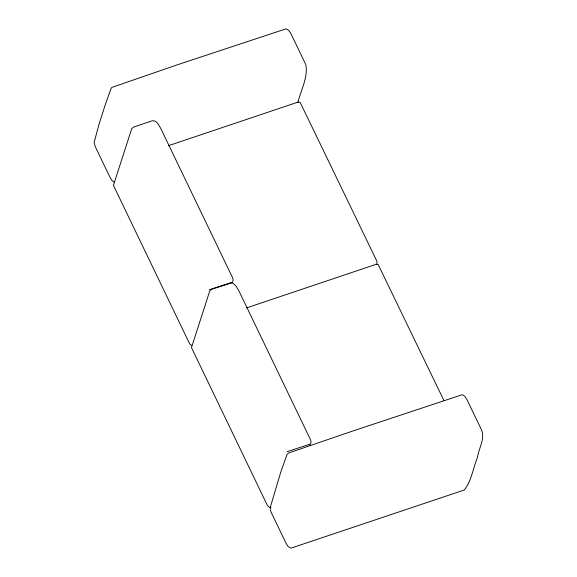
<?xml version="1.0" encoding="UTF-8"?>
<svg xmlns="http://www.w3.org/2000/svg" width="577" height="577" viewBox="0 0 577 577"><rect width="100%" height="100%" fill="white"/><g stroke="black" fill="none" stroke-linecap="round" stroke-linejoin="round"><path stroke-width="0.87" d="M232.149 283.531L233.151 280.047L232.632 277.854L161.048 129.032C159.115 125.829 157.11 120.355 152.58 120.672L133.814 126.983L131.78 128.527L113.431 185.376L189.631 343.791L191.643 345.464M310.037 445.444L311.039 441.953L310.52 439.761L239.087 291.262L236.108 286.185L233.223 283.336M376.557 264.461L377.091 262.795L376.831 261.107L300.119 102.302L298.049 102.1L168.65 145.628M297.79 102.735C300.776 90.531 308.306 77.174 305.774 64.53L290.858 33.524L288.63 30.314L285.983 28.85L178.17 64.523L111.844 87.415L110.986 88.663L104.87 105.894L98.977 124.466L94.159 142.324L95.205 146.551L110.128 177.565L112.27 180.803L114.109 182.144M231.68 282.413L209.328 289.733M309.575 444.319L287.216 451.64M246.696 307.858L376.096 264.331L378.166 264.533L443.915 400.517M231.875 282.809L211.853 289.207L209.819 290.765L191.47 347.614L267.519 505.697L269.531 507.371L271.089 507.421M270.332 507.096L270.281 509.549L271.219 512.448L286.142 543.455L288.291 546.693L290.967 548.15L464.175 490.046C471.467 481.297 473.097 467.976 477.475 457.446C478.621 448.668 484.961 439.292 481.788 430.428L466.872 399.414L464.644 396.204L462.819 394.856L461.297 395.021L353.975 430.608L288.688 452.974L287 454.553L280.884 471.791L270.332 507.096"/></g></svg>
